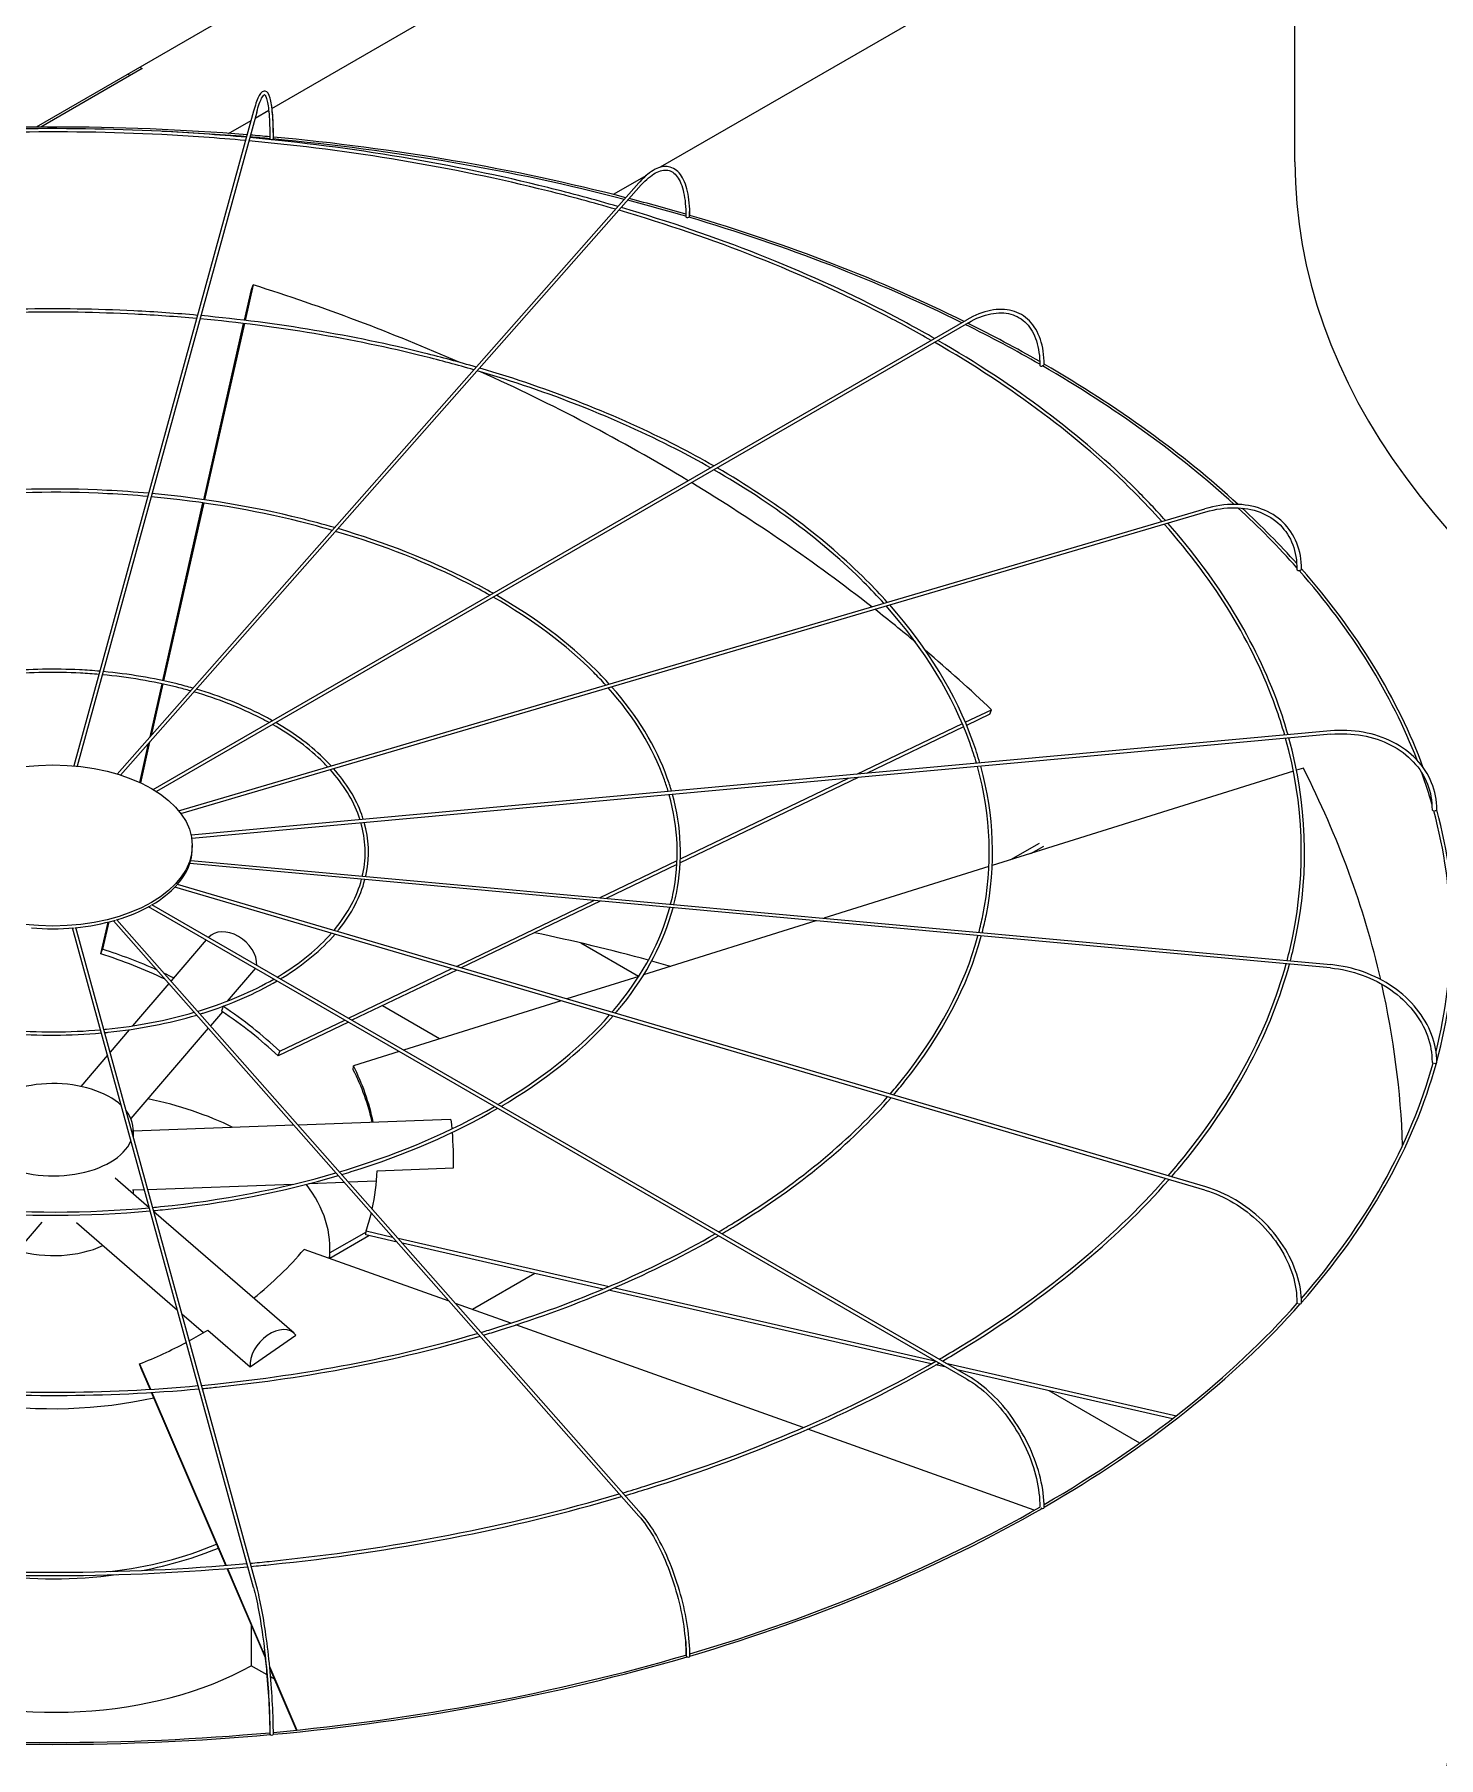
# Model space of a CAD drawing. Header units: millimetres. Extents: x -312439 to 477422, y -331570 to 212570.
# Drawn here: x 360829 to 361881, y 104805 to 106095 of the extents above; entities that cross this region are included whole.
import ezdxf

# ---------------------------------------------------------------- set-up
doc = ezdxf.new("R2010")
doc.units = ezdxf.units.MM

msp = doc.modelspace()

# ---------------------------------------------------------------- linework, layer by layer
at = {"color": 3, "linetype": 'Continuous', "lineweight": 0, "extrusion": (-1.11022e-16, 0.816497, 0.57735)}
for p, q in [((361773.454, 106570.436), (360830.632, 106026.098)), ((361773.374, 106000.056), (361773.374, 106562.945)), ((361007.352, 106040.127), (361773.374, 106482.39)), ((361773.374, 106270.39), (361298.127, 105996.006)), ((360910.135, 106069.999), (360834.134, 106026.119)), ((360908.403, 106070.999), (360910.135, 106069.999)), ((360901.121, 106064.795), (360899.389, 106065.795)), ((360993.539, 106037.968), (360859.071, 105547.799)), ((360995.902, 106037.32), (360861.546, 105547.562)), ((360974.884, 106021.382), (360991.644, 106031.058)), ((360994.662, 106032.8), (361004.868, 106038.693)), ((360891.383, 105541.697), (361282.06, 105984.379)), ((361283.897, 105982.758), (360893.947, 105540.901)), ((361287.695, 105989.983), (361262.876, 105975.654)), ((360986.656, 105881.47), (360991.884, 105904.553)), ((360993.215, 105907.985), (360987.194, 105881.405)), ((360991.884, 105904.553), (360993.215, 105907.985)), ((360918.382, 105530.055), (361527.573, 105881.772)), ((361528.798, 105879.651), (360920.746, 105528.592)), ((360956.226, 105747.125), (360986.112, 105879.068)), ((360986.65, 105879.003), (360956.761, 105747.048)), ((360925.533, 105611.618), (360955.683, 105744.728)), ((360956.218, 105744.651), (360926.06, 105611.504)), ((360937.423, 105514.223), (361705.993, 105740.316)), ((360939.059, 105512.15), (361706.684, 105737.966)), ((360916.018, 105569.611), (360924.991, 105609.229)), ((360925.519, 105609.115), (360916.762, 105570.454)), ((361445.342, 105541.514), (361524.305, 105579.412)), ((361526.516, 105580.473), (361546.122, 105589.883)), ((361544.792, 105586.451), (361527.493, 105578.148)), ((361544.792, 105586.451), (361546.122, 105589.883)), ((361799.888, 105573.935), (360946.8, 105495.926)), ((361800.111, 105571.496), (360947.257, 105493.508)), ((361525.281, 105577.087), (361452.532, 105542.172)), ((360908.262, 105535.368), (360914.89, 105564.631)), ((360915.634, 105565.474), (360908.762, 105535.137)), ((361772.228, 105543.763), (361546.701, 105473.112)), ((361779.672, 105546.095), (361774.58, 105544.499)), ((361446.201, 105539.133), (361313.042, 105475.225)), ((361313.161, 105478.076), (361439.011, 105538.476)), ((361581.732, 105489.726), (361560.374, 105477.395)), ((360946.453, 105477.006), (361800.111, 105398.945)), ((360947.667, 105486.173), (360947.667, 105488.173)), ((361252.601, 105449.011), (361310.666, 105476.878)), ((361575.521, 105482.14), (361585.196, 105487.726)), ((361799.888, 105396.505), (360945.73, 105474.612)), ((361310.523, 105474.016), (361257.49, 105448.564)), ((361544.214, 105472.333), (361420.7, 105433.639)), ((361705.993, 105230.124), (360934.665, 105457.029)), ((361706.684, 105232.474), (360936.504, 105459.042)), ((361527.573, 105088.668), (360914.983, 105442.347)), ((361528.798, 105090.789), (360917.46, 105443.745)), ((361145.437, 105397.579), (361248.296, 105446.945)), ((361253.185, 105446.498), (361149.046, 105396.517)), ((360993.539, 104932.473), (360858.025, 105426.456)), ((360995.902, 104933.121), (360860.504, 105426.679)), ((360879.188, 105407.012), (360884.572, 105430.781)), ((360885.158, 105430.928), (360880.519, 105410.444)), ((360888.638, 105431.854), (361282.06, 104986.061)), ((361283.897, 104987.682), (360891.241, 105432.606)), ((361414.623, 105431.735), (361285.64, 105391.329)), ((360958.08, 105417.465), (360931.733, 105386.724)), ((361281.881, 105390.151), (361238.59, 105415.145)), ((360879.188, 105407.012), (360880.519, 105410.444)), ((360994.873, 105396.223), (360973.748, 105371.575)), ((361064.612, 105358.787), (361142.139, 105395.996)), ((361145.747, 105394.934), (361067.254, 105357.262)), ((361282.036, 105390.2), (361228.031, 105373.282)), ((360930.124, 105384.846), (360902.919, 105353.104)), ((360970.213, 105363.677), (360961.276, 105353.249)), ((361132.861, 105343.467), (361090.033, 105368.195)), ((361223.828, 105371.965), (361105.819, 105334.996)), ((360900.488, 105350.267), (360886.078, 105333.454)), ((360959.666, 105351.371), (360901.699, 105283.735)), ((361064.578, 105355.978), (361011.866, 105330.679)), ((361013.196, 105334.111), (361061.936, 105357.504)), ((361011.866, 105330.679), (361013.196, 105334.111)), ((361102.644, 105334.001), (361068.301, 105323.243)), ((360884.154, 105331.209), (360864.097, 105307.806)), ((361068.205, 105320.286), (361068.301, 105323.243)), ((361141.142, 105283.076), (361026.94, 105278.844)), ((361023.777, 105278.726), (360903.503, 105274.268)), ((360903.503, 105275.312), (360903.503, 105269.938)), ((361086.144, 105244.649), (361143.372, 105246.77)), ((360915.405, 105216.96), (360889.863, 105239.095)), ((361022.956, 105234.45), (360914.342, 105230.425)), ((361061.588, 105235.882), (361034.861, 105234.892)), ((361085.666, 105236.775), (361064.751, 105235.999)), ((360911.828, 105230.331), (360902.822, 105229.998)), ((360903.503, 105230.023), (360903.503, 105227.275)), ((360770.321, 105130.443), (360835.162, 105206.1)), ((360936.58, 105140.104), (360860.907, 105205.681)), ((361023.849, 105122.985), (360918.856, 105213.97)), ((361077.759, 105198.757), (361050.781, 105183.181)), ((361050.781, 105179.181), (361079.985, 105196.042)), ((361077.689, 105196.566), (361077.784, 105199.523)), ((361100.968, 105191.259), (361077.689, 105196.566)), ((361077.784, 105199.523), (361097.678, 105194.988)), ((361101.767, 105194.056), (361259.936, 105158)), ((361140.095, 105146.924), (361031.389, 105185.751)), ((361050.781, 105178.825), (361050.781, 105186.075)), ((361255.358, 105156.066), (361105.058, 105190.327)), ((361204.162, 105167.736), (361157.406, 105140.741)), ((361501.017, 105100.067), (361259.451, 105155.133)), ((361263.995, 105157.075), (361503.751, 105102.422)), ((361186.117, 105130.486), (361144.866, 105145.22)), ((360955.967, 105123.303), (360939.912, 105137.216)), ((361405.126, 105052.262), (361189.892, 105129.138)), ((360959.242, 105125.258), (360991.038, 105097.705)), ((360991.038, 105097.705), (361025.233, 105121.525)), ((360908.195, 105099.934), (360916.315, 105081.019)), ((360909.43, 105096.598), (360908.195, 105099.934)), ((360916.123, 105081.007), (360909.43, 105096.598)), ((361512.275, 105097.5), (361504.541, 105099.263)), ((361511.846, 105100.577), (361684.564, 105061.205)), ((361681.597, 105058.903), (361520.37, 105095.655)), ((360972.728, 104949.152), (360917.15, 105078.616)), ((360917.342, 105078.627), (360972.919, 104949.167)), ((361657.161, 105040.763), (361589.3, 105079.942)), ((361578.183, 104990.451), (361408.497, 105051.058)), ((361002.424, 104879.979), (360973.748, 104946.777)), ((360973.938, 104946.792), (361002.357, 104880.594)), ((360991.823, 104904.673), (360991.823, 104873.997)), ((361003.678, 104867.152), (360991.823, 104873.997)), ((361005.674, 104872.867), (361025.887, 104825.783)), ((361025.699, 104825.763), (361005.732, 104872.273)), ((361009.332, 104863.888), (361006.34, 104865.616))]:
    msp.add_line(p, q, dxfattribs=at)
at = {"color": 3, "linetype": 'Continuous', "lineweight": 0}
for centre, major_axis, ratio, start_param, end_param in [((360843.607, 105420.637), (-1048.768, 0), 0.57735027, 4.57359934, 4.85199434), ((360843.607, 105420.637), (-1046.319, 0), 0.57735027, 4.57364216, 4.63432464), ((360843.607, 105420.637), (-1046.319, 0), 0.57735027, 4.55682048, 4.57124415), ((360843.607, 105420.637), (-1048.768, 0), 0.57735027, 4.55718579, 4.57120693), ((361007.142, 106018.09), (1.225, 0), 0.57735027, 5.71748689, 6.28318531), ((360843.607, 105420.637), (-1048.768, 0), 0.57735027, 4.29134899, 4.55463788), ((361006.95, 106017.392), (1.225, -0.004), 0.56474576, 3.14159265, 4.55699194), ((361006.95, 106017.392), (1.225, -0.004), 0.56474576, 4.55699194, 6.12778827), ((360843.607, 105420.637), (-1046.319, 0), 0.57735027, 4.2914666, 4.55448885), ((362822.142, 106000.056), (-1048.768, 0), 0.57735027, 0, 3.14159265), ((360843.607, 105420.637), (-1046.319, 0), 0.57735027, 4.24262693, 4.28868124), ((360843.607, 105420.637), (-1048.768, 0), 0.57735027, 4.24381435, 4.28857014), ((361318.471, 105958.953), (1.225, -0.01), 0.56597275, 3.14159265, 4.24604342), ((361318.471, 105958.953), (1.225, -0.01), 0.56597275, 4.24604342, 5.81683974), ((360843.607, 105420.637), (-1046.319, 0), 0.57735027, 4.00461262, 4.24016109), ((361319.027, 105959.583), (1.225, 0), 0.57735027, 5.29033196, 6.28318531), ((360843.607, 105420.637), (-1048.768, 0), 0.57735027, 4.00443097, 4.24060103), ((360844.938, 105253.358), (-942.562, 365.4), 0.65992862, 4.64663537, 4.80984928), ((360843.607, 105420.637), (-1046.319, 0), 0.57735027, 3.92863661, 4.00129229), ((360843.607, 105420.637), (-1048.768, 0), 0.57735027, 3.93098858, 4.00111844), ((360844.938, 105253.358), (-942.562, 365.4), 0.65992862, 4.45394149, 4.62923067), ((361583.466, 105847.795), (1.225, -0.016), 0.56830663, 3.14159265, 3.93464288), ((361583.466, 105847.795), (1.225, -0.016), 0.56830663, 3.93464288, 5.50543921), ((360843.607, 105420.637), (-1046.319, 0), 0.57735027, 3.70570419, 3.9258203), ((361584.332, 105848.295), (-1.225, 0), 0.57735027, 1.83263032, 3.14159265), ((360843.607, 105420.637), (-1048.768, 0), 0.57735027, 3.70411228, 3.92650775), ((360844.938, 105253.358), (-942.562, 365.4), 0.65992862, 4.28319099, 4.45112181), ((360843.607, 105420.637), (-1046.319, 0), 0.57735027, 3.61515195, 3.70067928), ((360843.607, 105420.637), (-1048.768, 0), 0.57735027, 3.61992048, 3.69877001), ((361777.088, 105695.121), (-1.225, 0), 0.57735027, 1.51847105, 3.14159265), ((360843.607, 105420.637), (-1048.768, 0), 0.57735027, 3.35086888, 3.61231471), ((361775.997, 105694.8), (-1.225, 0.021), 0.57151893, 0, 0.48093441), ((361775.997, 105694.8), (-1.225, 0.021), 0.57151893, 0.48093441, 2.05173073), ((360843.607, 105420.637), (-1046.319, 0), 0.57735027, 3.3609423, 3.61148113), ((360844.938, 105253.358), (-942.562, 365.4), 0.65992862, 4.23904287, 4.2800546), ((360844.938, 105253.358), (-942.562, 365.4), 0.65992862, 4.15803474, 4.22871948), ((360843.702, 105252.882), (1010.388, -32.497), 0.79709982, 0.20844184, 0.41264052), ((360843.607, 105420.637), (-1046.319, 0), 0.57735027, 3.30554955, 3.34466555), ((361877.216, 105514.944), (-1.225, 0.023), 0.57529521, 0, 0.1678974), ((361877.216, 105514.944), (-1.225, 0.023), 0.57529521, 0.1678974, 1.73869372), ((361878.426, 105515.054), (-1.225, 0), 0.57735027, 1.20431179, 3.14159265), ((360843.607, 105420.637), (-1048.768, 0), 0.57735027, 2.98561554, 3.29783032), ((360843.607, 105420.637), (-1046.319, 0), 0.57735027, 2.9973499, 3.29716571), ((360843.174, 105486.173), (-104.492, 0), 0.57735027, 2.67392209, 2.98094469), ((360843.174, 105486.173), (-104.492, 0), 0.57735027, 2.98808135, 3.14159265), ((360843.174, 105486.173), (-104.492, 0), 0.57735027, 2.35976282, 2.66678542), ((360843.174, 105486.173), (-104.492, 0), 0.57735027, 2.04560356, 2.35262616), ((360843.174, 105486.173), (-104.492, 0), 0.57735027, 1.41728503, 1.72430763), ((360843.174, 105486.173), (-104.492, 0), 0.57735027, 1.73144429, 2.03846689), ((360976.197, 105404.632), (-16.786, 14.386), 0.73180825, 3.6699438, 6.25547108), ((360843.607, 104855.749), (1046.319, 0), 0.57735027, 1.13086203, 1.21917829), ((360843.607, 105249.926), (-226.18, 87.683), 0.65992862, 4.59602029, 4.80984928), ((360844.938, 105253.358), (226.18, -87.683), 0.65992862, 1.48816133, 1.66825663), ((360843.607, 104855.749), (1046.319, 0), 0.57735027, 1.11315293, 1.12829513), ((360844.938, 105253.358), (226.18, -87.683), 0.65992862, 1.43137513, 1.46305029), ((360843.702, 105252.882), (1010.388, -32.497), 0.79709982, 0.05380476, 0.20420122), ((360843.607, 105249.926), (-226.18, 87.683), 0.65992862, 4.15803474, 4.39268064), ((360844.938, 105253.358), (226.18, -87.683), 0.65992862, 1.01644208, 1.25303729), ((360843.702, 105252.882), (242.456, -7.798), 0.79709982, 0.18583027, 0.41264052), ((360843.607, 105420.637), (-1046.319, 0), 0.57735027, 2.6752935, 2.98289949), ((360843.607, 105420.637), (-1048.768, 0), 0.57735027, 2.67086857, 2.98332964), ((361877.216, 105325.831), (-1.225, 0.023), 0.57926583, 0, 1.42460911), ((361878.426, 105325.721), (-1.225, 0), 0.57735027, 0.89015252, 3.14159265), ((360843.607, 105275.312), (-59.895, 0), 0.57735027, 3.69756416, 5.76575409), ((360843.607, 105249.926), (242.456, -7.798), 0.79709982, 0.20115917, 0.41264052), ((360843.607, 105186.075), (-207.174, 0), 0.57735027, 4.00561733, 4.36390833), ((360843.607, 105275.312), (-59.895, 0), 0.57735027, 3.02719924, 3.57014533), ((361141.961, 105260.984), (-0.819, 22.092), 0.05230802, 5.46284956, 6.28318531), ((361141.961, 105260.984), (-0.819, 22.092), 0.05230802, 4.01155215, 5.31083021), ((360843.607, 105275.312), (-59.895, 0), 0.57735027, 0.78539816, 2.89978042), ((360843.702, 105252.882), (242.456, -7.798), 0.79709982, 6.13145768, 6.28093219), ((360843.607, 105186.075), (-207.174, 0), 0.57735027, 3.08204121, 3.55783774), ((360843.702, 105252.882), (242.456, -7.798), 0.79709982, 6.04401129, 6.11604234), ((360843.607, 105215.69), (-59.895, 0), 0.57735027, 1.1079301, 2.23846982), ((360842.372, 105253.263), (-227.492, -84.221), 0.6873805, 2.02158825, 2.2576377), ((360843.607, 105420.637), (-1046.319, 0), 0.57735027, 2.35898226, 2.6687056), ((360843.607, 105420.637), (-1048.768, 0), 0.57735027, 2.35667794, 2.66891462), ((361775.997, 105145.975), (-1.225, 0.021), 0.58304212, 0, 1.10944839), ((361777.088, 105145.654), (-1.225, 0), 0.57735027, 0.57599326, 3.14159265), ((360842.372, 105253.263), (-227.492, -84.221), 0.6873805, 1.60582316, 1.76537716), ((360842.372, 105253.263), (-227.492, -84.221), 0.6873805, 1.7758456, 1.84274406), ((361009.371, 105106.278), (14.478, 16.707), 0.67950023, 6.14949631, 8.84418497), ((360843.607, 105186.075), (-207.174, 0), 0.57735027, 1.30817895, 1.9425337), ((360843.607, 105420.637), (-1046.319, 0), 0.57735027, 2.04376734, 2.35460013), ((360843.607, 105420.637), (-1048.768, 0), 0.57735027, 2.04258502, 2.35459852), ((361583.466, 104992.98), (-1.225, 0.017), 0.58625442, 0, 0.79329185), ((361584.332, 104992.48), (-1.225, 0), 0.57735027, 0.26183399, 3.14159265), ((360843.607, 105061.569), (-207.174, 0), 0.57735027, 1.77816663, 2.202298), ((360843.607, 105061.569), (-212.072, 0), 0.57735027, 1.89063678, 2.19285982), ((360843.607, 105061.569), (-212.072, 0), 0.57735027, 1.3476903, 1.79509044), ((360843.607, 104961.569), (-212.072, 0), 0.57735027, 0.98594125, 2.34464399), ((360843.607, 105420.637), (-1046.319, 0), 0.57735027, 1.72891751, 2.04055715), ((360843.607, 105420.637), (-1048.768, 0), 0.57735027, 1.72854634, 2.04038352), ((361318.471, 104881.822), (-1.225, 0.011), 0.58858829, 0, 0.47632773), ((361319.027, 104881.192), (-1.225, 0), 0.57735027, 0, 3.14159265), ((360843.607, 104857.749), (-1048.768, 0), 0.57735027, 0, 3.14159265), ((360843.607, 105420.637), (-1048.768, 0), 0.57735027, 1.41453598, 1.72626058), ((360843.607, 105420.637), (-1046.319, 0), 0.57735027, 1.41438895, 1.72636573), ((361006.95, 104823.383), (-1.225, 0.004), 0.58981528, 0, 0.15883691), ((361007.142, 104822.685), (-1.225, 0), 0.57735027, 0, 3.14159265)]:
    msp.add_ellipse(centre, major_axis=major_axis, ratio=ratio, start_param=start_param, end_param=end_param, dxfattribs=at)
msp.add_ellipse((360843.174, 105488.173), major_axis=(-104.492, 0), ratio=0.57735027, dxfattribs=at)
for points, knots in [([(361008.367, 106018.09), (361008.367, 106024.904), (361008.16, 106030.97), (361007.349, 106041.043), (361006.752, 106045.04), (361005.145, 106050.727), (361004.242, 106052.788), (361001.102, 106053.249), (361000.109, 106052.659), (360997.904, 106050.317), (360996.675, 106047.7), (360994.757, 106042.174), (360994.147, 106040.183), (360993.539, 106037.968)], [4.71238898, 4.71238898, 4.71238898, 4.71238898, 5.02654825, 5.02654825, 5.34070751, 5.34070751, 5.65486678, 5.65486678, 5.82360284, 5.82360284, 6.1377621, 6.1377621, 6.28318531, 6.28318531, 6.28318531, 6.28318531]), ([(360995.902, 106037.32), (360997.174, 106041.96), (360998.451, 106045.526), (361000.676, 106049.848), (361001.673, 106050.447), (361001.779, 106050.447), (361002.598, 106049.853), (361004.007, 106045.195), (361004.584, 106041.795), (361005.426, 106032.822), (361005.675, 106027.102), (361005.727, 106019.55), (361005.729, 106018.482), (361005.726, 106017.395)], [6.28318531, 6.28318531, 6.28318531, 6.28318531, 6.59845219, 6.59845219, 6.89265788, 6.89265788, 7.20992592, 7.20992592, 7.50402257, 7.50402257, 7.81881569, 7.81881569, 7.86952551, 7.86952551, 7.86952551, 7.86952551]), ([(361006.839, 106042.631), (361006.876, 106042.388), (361006.912, 106042.141), (361007.519, 106037.794), (361007.896, 106032.581), (361008.149, 106023.632), (361008.184, 106020.591), (361008.175, 106017.391)], [1.101311746, 1.101311746, 1.101311746, 1.101311746, 1.120767624, 1.120767624, 1.438035664, 1.438035664, 1.586302602, 1.586302602, 1.586302602, 1.586302602]), ([(360988.185, 106018.449), (360966.94, 106020.371), (360945.58, 106021.87), (360848.88, 106026.714), (360772.814, 106025.201), (360698.164, 106018.449)], [3.771589677, 3.771589677, 3.771589677, 3.771589677, 3.840445898, 3.840445898, 4.082391957, 4.082391957, 4.082391957, 4.082391957]), ([(360987.526, 106016.049), (360966.735, 106017.924), (360945.833, 106019.393), (360849.581, 106024.265), (360773.493, 106022.782), (360698.822, 106016.049)], [3.7720633, 3.7720633, 3.7720633, 3.7720633, 3.839550132, 3.839550132, 4.081918334, 4.081918334, 4.081918334, 4.081918334]), ([(361266.4, 105966.634), (361249.138, 105971.68), (361231.605, 105976.417), (361142.507, 105998.575), (361067.35, 106011.165), (360990.663, 106018.223)], [3.458315721, 3.458315721, 3.458315721, 3.458315721, 3.520259366, 3.520259366, 3.768912043, 3.768912043, 3.768912043, 3.768912043]), ([(361264.609, 105964.605), (361247.881, 105969.478), (361230.899, 105974.062), (361142.224, 105996.147), (361066.884, 106008.769), (360990.005, 106015.824)], [3.459637643, 3.459637643, 3.459637643, 3.459637643, 3.519736913, 3.519736913, 3.769381517, 3.769381517, 3.769381517, 3.769381517]), ([(361320.252, 105959.583), (361320.252, 105966.443), (361319.65, 105972.639), (361317.264, 105983.14), (361315.486, 105987.452), (361310.763, 105993.791), (361307.768, 105995.814), (361301.208, 105996.953), (361297.77, 105996.259), (361290.518, 105992.579), (361286.66, 105989.435), (361282.564, 105984.945), (361282.312, 105984.664), (361282.06, 105984.379)], [4.71238898, 4.71238898, 4.71238898, 4.71238898, 5.02654825, 5.02654825, 5.34070751, 5.34070751, 5.65486678, 5.65486678, 5.94845155, 5.94845155, 6.26261081, 6.26261081, 6.28318531, 6.28318531, 6.28318531, 6.28318531]), ([(361283.897, 105982.758), (361287.553, 105986.901), (361291.185, 105989.963), (361297.916, 105993.651), (361300.979, 105994.276), (361306.344, 105993.336), (361308.732, 105991.76), (361312.84, 105986.167), (361314.506, 105982.148), (361316.714, 105972.137), (361317.274, 105966.174), (361317.249, 105959.348), (361317.248, 105959.156), (361317.246, 105958.963)], [6.28318531, 6.28318531, 6.28318531, 6.28318531, 6.59783007, 6.59783007, 6.91209691, 6.91209691, 7.22936495, 7.22936495, 7.54663299, 7.54663299, 7.86046851, 7.86046851, 7.86952551, 7.86952551, 7.86952551, 7.86952551]), ([(361500.981, 105866.419), (361489.243, 105873.124), (361477.196, 105879.649), (361405.114, 105916.67), (361338.505, 105942.911), (361267.206, 105963.845)], [3.146975566, 3.146975566, 3.146975566, 3.146975566, 3.199958928, 3.199958928, 3.456525414, 3.456525414, 3.456525414, 3.456525414]), ([(361503.436, 105867.837), (361491.257, 105874.819), (361478.746, 105881.608), (361406.347, 105918.786), (361339.993, 105944.958), (361268.995, 105965.872)], [3.145113132, 3.145113132, 3.145113132, 3.145113132, 3.200037836, 3.200037836, 3.455209352, 3.455209352, 3.455209352, 3.455209352]), ([(361319.659, 105963.001), (361319.681, 105962.184), (361319.694, 105961.356), (361319.701, 105960), (361319.7, 105959.476), (361319.696, 105958.949)], [7.8059806913, 7.8059806913, 7.8059806913, 7.8059806913, 7.8451401512, 7.8451401512, 7.8694167814, 7.8694167814, 7.8694167814, 7.8694167814]), ([(360951.618, 105885.154), (360935.769, 105886.582), (360919.836, 105887.697), (360847.521, 105891.313), (360790.6, 105890.188), (360734.73, 105885.154)], [3.772165081, 3.772165081, 3.772165081, 3.772165081, 3.840593344, 3.840593344, 4.081816553, 4.081816553, 4.081816553, 4.081816553]), ([(360950.96, 105882.754), (360935.564, 105884.135), (360920.089, 105885.221), (360848.223, 105888.864), (360791.279, 105887.769), (360735.389, 105882.754)], [3.772797592, 3.772797592, 3.772797592, 3.772797592, 3.839399606, 3.839399606, 4.081184042, 4.081184042, 4.081184042, 4.081184042]), ([(361585.557, 105848.295), (361585.557, 105855.196), (361584.612, 105861.576), (361580.878, 105872.69), (361578.085, 105877.425), (361570.891, 105884.705), (361566.498, 105887.248), (361556.628, 105889.854), (361551.162, 105889.922), (361539.704, 105887.646), (361533.708, 105885.295), (361527.679, 105881.833), (361527.626, 105881.803), (361527.573, 105881.772)], [3.14159265, 3.14159265, 3.14159265, 3.14159265, 3.45575192, 3.45575192, 3.76991118, 3.76991118, 4.08269654, 4.08269654, 4.39544819, 4.39544819, 4.70960746, 4.70960746, 4.71238898, 4.71238898, 4.71238898, 4.71238898]), ([(361158.49, 105844.36), (361146.233, 105847.919), (361133.794, 105851.271), (361067.597, 105867.762), (361011.096, 105877.233), (360953.438, 105882.529)], [3.460983159, 3.460983159, 3.460983159, 3.460983159, 3.519648571, 3.519648571, 3.769222865, 3.769222865, 3.769222865, 3.769222865]), ([(361160.282, 105846.39), (361147.489, 105850.121), (361134.5, 105853.626), (361067.881, 105870.19), (361011.562, 105879.628), (360954.096, 105884.928)], [3.459218713, 3.459218713, 3.459218713, 3.459218713, 3.520344822, 3.520344822, 3.768597722, 3.768597722, 3.768597722, 3.768597722]), ([(361528.798, 105879.651), (361534.548, 105882.971), (361540.273, 105885.212), (361551.071, 105887.352), (361556.136, 105887.253), (361565.14, 105884.799), (361569.085, 105882.449), (361575.576, 105875.676), (361578.119, 105871.242), (361581.499, 105860.654), (361582.331, 105854.504), (361582.242, 105847.812)], [1.57079633, 1.57079633, 1.57079633, 1.57079633, 1.88806437, 1.88806437, 2.20533241, 2.20533241, 2.52260045, 2.52260045, 2.83986849, 2.83986849, 3.15713653, 3.15713653, 3.15713653, 3.15713653]), ([(361673.726, 105730.824), (361667.093, 105738.224), (361660.163, 105745.537), (361611.943, 105793.725), (361561.533, 105831.582), (361503.439, 105865.01)], [2.833719703, 2.833719703, 2.833719703, 2.833719703, 2.880073873, 2.880073873, 3.143270218, 3.143270218, 3.143270218, 3.143270218]), ([(361676.328, 105731.59), (361669.45, 105739.297), (361662.253, 105746.908), (361613.846, 105795.301), (361563.661, 105833.059), (361505.889, 105866.425)], [2.831913395, 2.831913395, 2.831913395, 2.831913395, 2.879924499, 2.879924499, 3.141418031, 3.141418031, 3.141418031, 3.141418031]), ([(361335.706, 105770.998), (361327.2, 105775.838), (361318.479, 105780.553), (361264.685, 105808.182), (361214.65, 105827.887), (361161.088, 105843.602)], [3.148849473, 3.148849473, 3.148849473, 3.148849473, 3.199944541, 3.199944541, 3.456834427, 3.456834427, 3.456834427, 3.456834427]), ([(361338.163, 105772.416), (361329.214, 105777.534), (361320.028, 105782.512), (361265.918, 105810.298), (361216.138, 105829.935), (361162.877, 105845.629)], [3.146361804, 3.146361804, 3.146361804, 3.146361804, 3.200049713, 3.200049713, 3.455080387, 3.455080387, 3.455080387, 3.455080387]), ([(361465.484, 105669.565), (361460.724, 105674.847), (361455.761, 105680.07), (361419.783, 105716.022), (361381.871, 105744.475), (361338.167, 105769.59)], [2.83591825, 2.83591825, 2.83591825, 2.83591825, 2.880098074, 2.880098074, 3.143909361, 3.143909361, 3.143909361, 3.143909361]), ([(361468.088, 105670.331), (361463.081, 105675.92), (361457.851, 105681.442), (361421.686, 105717.598), (361383.998, 105745.952), (361340.618, 105771.005)], [2.833499431, 2.833499431, 2.833499431, 2.833499431, 2.879899034, 2.879899034, 3.141439875, 3.141439875, 3.141439875, 3.141439875]), ([(360915.063, 105751.903), (360904.607, 105752.838), (360894.096, 105753.569), (360846.159, 105755.958), (360808.378, 105755.221), (360771.285, 105751.903)], [3.773286698, 3.773286698, 3.773286698, 3.773286698, 3.840886477, 3.840886477, 4.080694936, 4.080694936, 4.080694936, 4.080694936]), ([(360914.405, 105749.503), (360904.402, 105750.392), (360894.349, 105751.093), (360846.861, 105753.509), (360809.057, 105752.801), (360771.944, 105749.503)], [3.774238416, 3.774238416, 3.774238416, 3.774238416, 3.839097695, 3.839097695, 4.079743218, 4.079743218, 4.079743218, 4.079743218]), ([(361052.403, 105724.151), (361044.606, 105726.4), (361036.7, 105728.524), (360992.975, 105739.422), (360955.315, 105745.74), (360916.883, 105749.278)], [3.463595352, 3.463595352, 3.463595352, 3.463595352, 3.51947091, 3.51947091, 3.768879274, 3.768879274, 3.768879274, 3.768879274]), ([(361054.195, 105726.182), (361045.863, 105728.602), (361037.406, 105730.878), (360993.258, 105741.85), (360955.781, 105748.136), (360917.541, 105751.677)], [3.46094335, 3.46094335, 3.46094335, 3.46094335, 3.520514255, 3.520514255, 3.7679441, 3.7679441, 3.7679441, 3.7679441]), ([(361778.313, 105695.121), (361778.313, 105702.05), (361777.115, 105708.649), (361772.413, 105720.526), (361768.909, 105725.801), (361759.946, 105734.468), (361754.492, 105737.858), (361742.209, 105742.423), (361735.382, 105743.599), (361721.03, 105743.65), (361713.506, 105742.526), (361705.993, 105740.316)], [4.71238898, 4.71238898, 4.71238898, 4.71238898, 5.02654825, 5.02654825, 5.34070751, 5.34070751, 5.65486678, 5.65486678, 5.96902604, 5.96902604, 6.28318531, 6.28318531, 6.28318531, 6.28318531]), ([(361706.684, 105737.966), (361713.947, 105740.103), (361721.196, 105741.17), (361734.933, 105741.078), (361741.418, 105739.919), (361752.986, 105735.519), (361758.068, 105732.28), (361766.365, 105724.048), (361769.582, 105719.054), (361773.842, 105707.762), (361774.884, 105701.465), (361774.772, 105694.821)], [6.28318531, 6.28318531, 6.28318531, 6.28318531, 6.60045335, 6.60045335, 6.91772139, 6.91772139, 7.23498943, 7.23498943, 7.55225747, 7.55225747, 7.86952551, 7.86952551, 7.86952551, 7.86952551]), ([(361170.467, 105675.597), (361165.183, 105678.583), (361159.775, 105681.496), (361124.265, 105699.735), (361090.816, 105712.902), (361055.003, 105723.395)], [3.152476318, 3.152476318, 3.152476318, 3.152476318, 3.199914714, 3.199914714, 3.457374967, 3.457374967, 3.457374967, 3.457374967]), ([(361172.928, 105677.018), (361167.198, 105680.279), (361161.325, 105683.455), (361125.498, 105701.851), (361092.303, 105714.95), (361056.792, 105725.422)], [3.148732281, 3.148732281, 3.148732281, 3.148732281, 3.200072384, 3.200072384, 3.454746323, 3.454746323, 3.454746323, 3.454746323]), ([(361765.721, 105570.811), (361763.699, 105577.892), (361761.432, 105584.951), (361741.967, 105639.449), (361713.84, 105685.612), (361675.53, 105728.801)], [2.519571261, 2.519571261, 2.519571261, 2.519571261, 2.559550642, 2.559550642, 2.829500903, 2.829500903, 2.829500903, 2.829500903]), ([(361768.203, 105571.038), (361766.089, 105578.48), (361763.707, 105585.895), (361744.082, 105640.596), (361716.1, 105686.565), (361678.125, 105729.565)], [2.518738954, 2.518738954, 2.518738954, 2.518738954, 2.560443172, 2.560443172, 2.827714195, 2.827714195, 2.827714195, 2.827714195]), ([(361257.268, 105608.313), (361254.374, 105611.491), (361251.37, 105614.637), (361227.632, 105638.355), (361202.231, 105657.396), (361172.934, 105674.193)], [2.840166791, 2.840166791, 2.840166791, 2.840166791, 2.880145835, 2.880145835, 3.145067211, 3.145067211, 3.145067211, 3.145067211]), ([(361259.878, 105609.081), (361256.734, 105612.565), (361253.46, 105616.008), (361229.535, 105639.931), (361204.359, 105658.873), (361175.386, 105675.609)], [2.836508955, 2.836508955, 2.836508955, 2.836508955, 2.879847671, 2.879847671, 3.141363941, 3.141363941, 3.141363941, 3.141363941]), ([(361534.906, 105549.704), (361533.461, 105554.696), (361531.853, 105559.672), (361517.342, 105600.333), (361496.163, 105635.059), (361467.293, 105667.543)], [2.521788299, 2.521788299, 2.521788299, 2.521788299, 2.55939978, 2.55939978, 2.830291828, 2.830291828, 2.830291828, 2.830291828]), ([(361537.389, 105549.931), (361535.851, 105555.283), (361534.128, 105560.616), (361519.456, 105601.48), (361498.423, 105636.012), (361469.889, 105668.307)], [2.520659116, 2.520659116, 2.520659116, 2.520659116, 2.560589234, 2.560589234, 2.827907762, 2.827907762, 2.827907762, 2.827907762]), ([(360878.508, 105618.651), (360873.445, 105619.094), (360868.358, 105619.442), (360844.799, 105620.604), (360826.157, 105620.253), (360807.84, 105618.651)], [3.776630452, 3.776630452, 3.776630452, 3.776630452, 3.841752063, 3.841752063, 4.077351182, 4.077351182, 4.077351182, 4.077351182]), ([(360877.85, 105616.25), (360873.24, 105616.648), (360868.611, 105616.966), (360845.5, 105618.154), (360826.836, 105617.833), (360808.499, 105616.25)], [3.778551419, 3.778551419, 3.778551419, 3.778551419, 3.838185012, 3.838185012, 4.075430215, 4.075430215, 4.075430215, 4.075430215]), ([(360948.107, 105605.972), (360944.236, 105607.082), (360940.313, 105608.13), (360918.637, 105613.51), (360900.001, 105616.644), (360880.987, 105618.427)], [3.466082688, 3.466082688, 3.466082688, 3.466082688, 3.521010964, 3.521010964, 3.765995554, 3.765995554, 3.765995554, 3.765995554]), ([(360946.311, 105603.937), (360942.979, 105604.879), (360939.607, 105605.776), (360918.354, 105611.081), (360899.536, 105614.248), (360880.329, 105616.028)], [3.471418325, 3.471418325, 3.471418325, 3.471418325, 3.518930063, 3.518930063, 3.767850767, 3.767850767, 3.767850767, 3.767850767]), ([(361007.688, 105581.616), (361005.182, 105583.023), (361002.622, 105584.397), (360985.079, 105593.404), (360968.469, 105599.964), (360950.706, 105605.215)], [3.15578841, 3.15578841, 3.15578841, 3.15578841, 3.200131949, 3.200131949, 3.453750875, 3.453750875, 3.453750875, 3.453750875]), ([(361304.097, 105528.598), (361303.23, 105531.515), (361302.28, 105534.423), (361292.721, 105561.249), (361278.502, 105584.526), (361259.087, 105606.295)], [2.526062853, 2.526062853, 2.526062853, 2.526062853, 2.559096419, 2.559096419, 2.831723129, 2.831723129, 2.831723129, 2.831723129]), ([(361306.584, 105528.826), (361305.621, 105532.102), (361304.554, 105535.368), (361294.836, 105562.396), (361280.762, 105585.48), (361261.684, 105607.059)], [2.5243135, 2.5243135, 2.5243135, 2.5243135, 2.560878912, 2.560878912, 2.828143092, 2.828143092, 2.828143092, 2.828143092]), ([(361005.216, 105580.189), (361003.162, 105581.325), (361001.072, 105582.438), (360983.847, 105591.288), (360966.982, 105597.916), (360948.917, 105603.188)], [3.163350536, 3.163350536, 3.163350536, 3.163350536, 3.199816759, 3.199816759, 3.458993739, 3.458993739, 3.458993739, 3.458993739]), ([(361051.657, 105547.827), (361050.384, 105549.208), (361049.07, 105550.575), (361037.384, 105562.264), (361024.72, 105571.795), (361010.154, 105580.212)], [2.84544614, 2.84544614, 2.84544614, 2.84544614, 2.879690294, 2.879690294, 3.141137935, 3.141137935, 3.141137935, 3.141137935]), ([(361049.03, 105547.054), (361048.018, 105548.133), (361046.979, 105549.204), (361035.482, 105560.688), (361022.591, 105570.317), (361007.701, 105578.795)], [2.852936139, 2.852936139, 2.852936139, 2.852936139, 2.880283876, 2.880283876, 3.148538696, 3.148538696, 3.148538696, 3.148538696]), ([(361767.447, 105401.931), (361769.053, 105408.002), (361770.479, 105414.088), (361781.781, 105469.426), (361779.983, 105519.45), (361766.396, 105568.413)], [2.204619764, 2.204619764, 2.204619764, 2.204619764, 2.238829514, 2.238829514, 2.515060108, 2.515060108, 2.515060108, 2.515060108]), ([(361769.921, 105401.705), (361771.606, 105408.105), (361773.092, 105414.523), (361784.198, 105470.017), (361782.339, 105519.872), (361768.875, 105568.639)], [2.205366155, 2.205366155, 2.205366155, 2.205366155, 2.241163262, 2.241163262, 2.514260549, 2.514260549, 2.514260549, 2.514260549]), ([(361879.65, 105515.054), (361879.65, 105521.999), (361878.319, 105528.829), (361873.124, 105541.571), (361869.261, 105547.481), (361859.404, 105557.796), (361853.412, 105562.199), (361839.894, 105569.082), (361832.371, 105571.561), (361816.525, 105574.368), (361808.205, 105574.696), (361799.888, 105573.935)], [4.71238898, 4.71238898, 4.71238898, 4.71238898, 5.02654825, 5.02654825, 5.34070751, 5.34070751, 5.65486678, 5.65486678, 5.96902604, 5.96902604, 6.28318531, 6.28318531, 6.28318531, 6.28318531]), ([(361800.111, 105571.496), (361808.172, 105572.233), (361816.228, 105571.903), (361831.521, 105569.151), (361838.755, 105566.728), (361851.678, 105560.046), (361857.365, 105555.788), (361866.64, 105545.874), (361870.227, 105540.22), (361874.964, 105528.069), (361876.115, 105521.573), (361875.991, 105514.967)], [0, 0, 0, 0, 0.31726804, 0.31726804, 0.63453608, 0.63453608, 0.95180412, 0.95180412, 1.26907216, 1.26907216, 1.5863402, 1.5863402, 1.5863402, 1.5863402]), ([(361073.263, 105507.49), (361072.993, 105508.333), (361072.709, 105509.175), (361068.102, 105522.163), (361060.841, 105533.992), (361050.879, 105545.045)], [2.538956365, 2.538956365, 2.538956365, 2.538956365, 2.558172992, 2.558172992, 2.836025224, 2.836025224, 2.836025224, 2.836025224]), ([(361075.76, 105507.718), (361075.383, 105508.92), (361074.979, 105510.118), (361070.215, 105523.312), (361063.101, 105534.946), (361053.48, 105545.81)], [2.535128932, 2.535128932, 2.535128932, 2.535128932, 2.561728893, 2.561728893, 2.828841782, 2.828841782, 2.828841782, 2.828841782]), ([(361536.658, 105423.036), (361537.765, 105427.275), (361538.755, 105431.524), (361547.219, 105472.83), (361545.856, 105510.468), (361535.587, 105547.307)], [2.206572109, 2.206572109, 2.206572109, 2.206572109, 2.238438586, 2.238438586, 2.515769314, 2.515769314, 2.515769314, 2.515769314]), ([(361539.13, 105422.81), (361540.315, 105427.378), (361541.366, 105431.959), (361549.635, 105473.421), (361548.211, 105510.889), (361538.066, 105547.534)], [2.20754654, 2.20754654, 2.20754654, 2.20754654, 2.241548585, 2.241548585, 2.514698228, 2.514698228, 2.514698228, 2.514698228]), ([(361305.852, 105444.141), (361306.469, 105446.564), (361307.028, 105448.991), (361312.654, 105476.264), (361311.73, 105501.501), (361304.789, 105526.202)], [2.210316481, 2.210316481, 2.210316481, 2.210316481, 2.237655596, 2.237655596, 2.51702204, 2.51702204, 2.51702204, 2.51702204]), ([(361308.322, 105443.915), (361309.015, 105446.668), (361309.636, 105449.426), (361315.07, 105476.855), (361314.085, 105501.923), (361307.269, 105526.429)], [2.211718384, 2.211718384, 2.211718384, 2.211718384, 2.242315601, 2.242315601, 2.515402874, 2.515402874, 2.515402874, 2.515402874]), ([(361075.027, 105465.249), (361075.169, 105465.853), (361075.303, 105466.458), (361078.09, 105479.699), (361077.604, 105492.534), (361073.99, 105505.097)], [2.221614787, 2.221614787, 2.221614787, 2.221614787, 2.235297735, 2.235297735, 2.520800805, 2.520800805, 2.520800805, 2.520800805]), ([(361077.489, 105465.023), (361077.705, 105465.958), (361077.903, 105466.894), (361080.504, 105480.29), (361079.958, 105492.956), (361076.472, 105505.324)], [2.224061215, 2.224061215, 2.224061215, 2.224061215, 2.244587809, 2.244587809, 2.517487833, 2.517487833, 2.517487833, 2.517487833]), ([(361053.701, 105424.565), (361054.11, 105425.051), (361054.514, 105425.537), (361064.456, 105437.702), (361071.038, 105450.145), (361074.425, 105462.844)], [1.903307061, 1.903307061, 1.903307061, 1.903307061, 1.915350543, 1.915350543, 2.203452943, 2.203452943, 2.203452943, 2.203452943]), ([(361056.263, 105423.811), (361056.763, 105424.415), (361057.255, 105425.02), (361067.073, 105437.327), (361073.554, 105449.822), (361076.898, 105462.618)], [1.909987851, 1.909987851, 1.909987851, 1.909987851, 1.924618049, 1.924618049, 2.206425781, 2.206425781, 2.206425781, 2.206425781]), ([(361261.923, 105363.312), (361263.556, 105365.205), (361265.151, 105367.109), (361285.432, 105392.078), (361298.433, 105416.641), (361305.222, 105441.739)], [1.894116328, 1.894116328, 1.894116328, 1.894116328, 1.917671716, 1.917671716, 2.201274894, 2.201274894, 2.201274894, 2.201274894]), ([(361264.501, 105362.553), (361266.221, 105364.565), (361267.899, 105366.59), (361288.052, 105391.704), (361300.951, 105416.319), (361307.698, 105441.513)], [1.897570624, 1.897570624, 1.897570624, 1.897570624, 1.922320382, 1.922320382, 2.202808492, 2.202808492, 2.202808492, 2.202808492]), ([(361011.21, 105389.619), (361011.812, 105389.977), (361012.41, 105390.336), (361028.585, 105400.162), (361041.746, 105410.928), (361051.947, 105422.528)], [1.585149833, 1.585149833, 1.585149833, 1.585149833, 1.596233634, 1.596233634, 1.886390456, 1.886390456, 1.886390456, 1.886390456]), ([(361013.638, 105388.217), (361014.261, 105388.593), (361014.881, 105388.971), (361031.104, 105398.976), (361044.301, 105409.926), (361054.533, 105421.767)], [1.592315094, 1.592315094, 1.592315094, 1.592315094, 1.603748231, 1.603748231, 1.893388943, 1.893388943, 1.893388943, 1.893388943]), ([(361470.133, 105302.061), (361473.001, 105305.36), (361475.79, 105308.682), (361506.411, 105346.455), (361525.828, 105383.138), (361536.018, 105420.634)], [1.891059564, 1.891059564, 1.891059564, 1.891059564, 1.918447026, 1.918447026, 2.200552897, 2.200552897, 2.200552897, 2.200552897]), ([(361472.716, 105301.302), (361475.669, 105304.719), (361478.54, 105308.161), (361509.031, 105346.081), (361528.347, 105382.816), (361538.495, 105420.408)], [1.893387733, 1.893387733, 1.893387733, 1.893387733, 1.921549455, 1.921549455, 2.201585872, 2.201585872, 2.201585872, 2.201585872]), ([(361678.308, 105240.822), (361682.424, 105245.537), (361686.419, 105250.288), (361727.378, 105300.864), (361753.208, 105349.653), (361766.803, 105399.531)], [1.889456602, 1.889456602, 1.889456602, 1.889456602, 1.918834976, 1.918834976, 2.200108517, 2.200108517, 2.200108517, 2.200108517]), ([(361680.894, 105240.061), (361685.095, 105244.896), (361689.171, 105249.767), (361729.999, 105300.49), (361755.727, 105349.331), (361769.279, 105399.304)], [1.891212574, 1.891212574, 1.891212574, 1.891212574, 1.921163042, 1.921163042, 2.200887841, 2.200887841, 2.200887841, 2.200887841]), ([(361879.65, 105325.721), (361879.65, 105332.665), (361878.32, 105339.721), (361873.145, 105353.36), (361869.302, 105359.942), (361859.493, 105372), (361853.528, 105377.474), (361840.06, 105386.795), (361832.558, 105390.641), (361816.741, 105396.335), (361808.429, 105398.184), (361800.111, 105398.945)], [4.71238898, 4.71238898, 4.71238898, 4.71238898, 5.02654825, 5.02654825, 5.34070751, 5.34070751, 5.65486678, 5.65486678, 5.96902604, 5.96902604, 6.28318531, 6.28318531, 6.28318531, 6.28318531]), ([(360951.761, 105364.03), (360952.452, 105364.238), (360953.14, 105364.448), (360974.019, 105370.903), (360992.601, 105378.864), (361008.777, 105388.195)], [1.267045676, 1.267045676, 1.267045676, 1.267045676, 1.27702015, 1.27702015, 1.570336557, 1.570336557, 1.570336557, 1.570336557]), ([(360953.543, 105362.011), (360954.292, 105362.24), (360955.04, 105362.471), (360976.164, 105369.095), (360994.909, 105377.234), (361011.223, 105386.783)], [1.272186296, 1.272186296, 1.272186296, 1.272186296, 1.282962347, 1.282962347, 1.577666055, 1.577666055, 1.577666055, 1.577666055]), ([(361799.888, 105396.505), (361807.949, 105395.768), (361816.013, 105393.964), (361831.335, 105388.404), (361838.59, 105384.649), (361851.563, 105375.568), (361857.279, 105370.245), (361866.601, 105358.574), (361870.207, 105352.229), (361874.964, 105339.159), (361876.115, 105332.436), (361875.991, 105325.854)], [0, 0, 0, 0, 0.31726804, 0.31726804, 0.63453608, 0.63453608, 0.95180412, 0.95180412, 1.26907216, 1.26907216, 1.5863402, 1.5863402, 1.5863402, 1.5863402]), ([(360881.416, 105350.448), (360882.067, 105350.51), (360882.718, 105350.574), (360906.229, 105352.936), (360928.49, 105357.206), (360949.173, 105363.26)], [0.949238609, 0.949238609, 0.949238609, 0.949238609, 0.957681574, 0.957681574, 1.254620941, 1.254620941, 1.254620941, 1.254620941]), ([(360882.074, 105348.05), (360882.946, 105348.134), (360883.816, 105348.221), (360907.719, 105350.688), (360930.135, 105355.058), (360950.962, 105361.234)], [0.951064936, 0.951064936, 0.951064936, 0.951064936, 0.962301991, 0.962301991, 1.259854639, 1.259854639, 1.259854639, 1.259854639]), ([(360970.501, 105367.726), (360970.484, 105367.572), (360970.465, 105367.42), (360970.284, 105366.118), (360970.003, 105365.04), (360969.625, 105364.067)], [25.28971129, 25.28971129, 25.28971129, 25.28971129, 25.51327082, 25.51327082, 27.21415767, 27.21415767, 27.21415767, 27.21415767]), ([(361176.45, 105294.217), (361178.653, 105295.508), (361180.834, 105296.811), (361213.8, 105316.913), (361239.873, 105338.261), (361260.151, 105361.279)], [1.577975631, 1.577975631, 1.577975631, 1.577975631, 1.598113062, 1.598113062, 1.885671956, 1.885671956, 1.885671956, 1.885671956]), ([(361178.889, 105292.81), (361181.11, 105294.12), (361183.308, 105295.443), (361216.321, 105315.727), (361242.431, 105337.26), (361262.741, 105360.518)], [1.581619842, 1.581619842, 1.581619842, 1.581619842, 1.601882376, 1.601882376, 1.889205457, 1.889205457, 1.889205457, 1.889205457]), ([(360806.751, 105347.819), (360807.627, 105347.74), (360808.505, 105347.664), (360832.634, 105345.647), (360856.385, 105345.724), (360879.597, 105347.819)], [0.630366287, 0.630366287, 0.630366287, 0.630366287, 0.641648359, 0.641648359, 0.94043004, 0.94043004, 0.94043004, 0.94043004]), ([(360807.409, 105350.219), (360807.879, 105350.177), (360808.349, 105350.136), (360832.026, 105348.111), (360855.753, 105348.153), (360878.939, 105350.219)], [0.632258371, 0.632258371, 0.632258371, 0.632258371, 0.638337859, 0.638337859, 0.938537956, 0.938537956, 0.938537956, 0.938537956]), ([(361341.685, 105198.819), (361345.494, 105201.04), (361349.258, 105203.285), (361399.015, 105233.665), (361438, 105265.594), (361468.356, 105300.031)], [1.575583148, 1.575583148, 1.575583148, 1.575583148, 1.598741205, 1.598741205, 1.885432931, 1.885432931, 1.885432931, 1.885432931]), ([(361344.127, 105197.409), (361347.953, 105199.65), (361351.734, 105201.917), (361401.537, 105232.478), (361440.559, 105264.593), (361470.947, 105299.269)], [1.578026357, 1.578026357, 1.578026357, 1.578026357, 1.601256762, 1.601256762, 1.887796271, 1.887796271, 1.887796271, 1.887796271]), ([(361057.849, 105243.82), (361060.159, 105244.508), (361062.458, 105245.207), (361104.875, 105258.367), (361141.816, 105274.22), (361174.009, 105292.798)], [1.261848076, 1.261848076, 1.261848076, 1.261848076, 1.278507505, 1.278507505, 1.570566343, 1.570566343, 1.570566343, 1.570566343]), ([(361059.635, 105241.797), (361062.002, 105242.507), (361064.359, 105243.228), (361107.021, 105256.559), (361144.126, 105272.59), (361176.457, 105291.385)], [1.264451017, 1.264451017, 1.264451017, 1.264451017, 1.281488092, 1.281488092, 1.574251683, 1.574251683, 1.574251683, 1.574251683]), ([(360917.971, 105217.196), (360919.97, 105217.383), (360921.966, 105217.577), (360969.576, 105222.393), (361013.988, 105230.943), (361055.259, 105243.053)], [0.945863763, 0.945863763, 0.945863763, 0.945863763, 0.95883914, 0.95883914, 1.255627672, 1.255627672, 1.255627672, 1.255627672]), ([(360918.629, 105214.797), (360920.848, 105215.006), (360923.065, 105215.224), (360971.066, 105220.145), (361015.633, 105228.795), (361057.047, 105241.027)], [0.946791669, 0.946791669, 0.946791669, 0.946791669, 0.961156725, 0.961156725, 1.25825401, 1.25825401, 1.25825401, 1.25825401]), ([(361506.878, 105103.445), (361512.308, 105106.602), (361517.67, 105109.798), (361584.214, 105150.452), (361636.101, 105192.951), (361676.528, 105238.792)], [1.574326589, 1.574326589, 1.574326589, 1.574326589, 1.599055591, 1.599055591, 1.885237716, 1.885237716, 1.885237716, 1.885237716]), ([(361509.322, 105102.034), (361514.768, 105105.212), (361520.146, 105108.429), (361586.737, 105149.266), (361638.66, 105191.95), (361679.12, 105238.03)], [1.576164321, 1.576164321, 1.576164321, 1.576164321, 1.600943265, 1.600943265, 1.88701346, 1.88701346, 1.88701346, 1.88701346]), ([(361778.313, 105145.654), (361778.313, 105152.583), (361777.116, 105159.841), (361772.467, 105174.321), (361769.015, 105181.541), (361760.198, 105195.256), (361754.834, 105201.749), (361742.711, 105213.386), (361735.954, 105218.529), (361721.696, 105226.968), (361714.197, 105230.264), (361706.684, 105232.474)], [4.71238898, 4.71238898, 4.71238898, 4.71238898, 5.02654825, 5.02654825, 5.34070751, 5.34070751, 5.65486678, 5.65486678, 5.96902604, 5.96902604, 6.28318531, 6.28318531, 6.28318531, 6.28318531]), ([(361705.993, 105230.124), (361713.256, 105227.988), (361720.53, 105224.783), (361734.363, 105216.551), (361740.919, 105211.526), (361752.651, 105200.162), (361757.824, 105193.824), (361766.265, 105180.482), (361769.533, 105173.479), (361773.843, 105159.521), (361774.884, 105152.57), (361774.772, 105145.996)], [0, 0, 0, 0, 0.31726804, 0.31726804, 0.63453608, 0.63453608, 0.95180412, 0.95180412, 1.26907216, 1.26907216, 1.5863402, 1.5863402, 1.5863402, 1.5863402]), ([(360770.196, 105214.568), (360771.972, 105214.407), (360773.748, 105214.252), (360822.09, 105210.189), (360869.67, 105210.346), (360916.152, 105214.568)], [0.629347255, 0.629347255, 0.629347255, 0.629347255, 0.640828535, 0.640828535, 0.941449071, 0.941449071, 0.941449071, 0.941449071]), ([(360770.855, 105216.968), (360772.223, 105216.845), (360773.593, 105216.725), (360821.482, 105212.653), (360869.038, 105212.775), (360915.494, 105216.968)], [0.630291706, 0.630291706, 0.630291706, 0.630291706, 0.639167998, 0.639167998, 0.940504621, 0.940504621, 0.940504621, 0.940504621]), ([(361163.936, 105123.612), (361167.866, 105124.778), (361171.776, 105125.965), (361235.732, 105145.832), (361291.032, 105169.577), (361339.241, 105197.402)], [1.260112578, 1.260112578, 1.260112578, 1.260112578, 1.279004431, 1.279004431, 1.570642983, 1.570642983, 1.570642983, 1.570642983]), ([(361165.722, 105121.587), (361169.71, 105122.776), (361173.678, 105123.986), (361237.877, 105144.023), (361293.342, 105167.946), (361341.689, 105195.988)], [1.261855173, 1.261855173, 1.261855173, 1.261855173, 1.280993608, 1.280993608, 1.573104483, 1.573104483, 1.573104483, 1.573104483]), ([(360954.526, 105083.945), (360957.872, 105084.256), (360961.215, 105084.58), (361032.923, 105091.85), (361099.486, 105104.68), (361161.344, 105122.847)], [0.944736348, 0.944736348, 0.944736348, 0.944736348, 0.959225727, 0.959225727, 1.25596384, 1.25596384, 1.25596384, 1.25596384]), ([(360955.184, 105081.546), (360958.751, 105081.879), (360962.314, 105082.227), (361034.413, 105089.603), (361101.132, 105102.532), (361163.133, 105120.82)], [0.945358255, 0.945358255, 0.945358255, 0.945358255, 0.960772431, 0.960772431, 1.257716852, 1.257716852, 1.257716852, 1.257716852]), ([(361269.99, 105003.441), (361275.551, 105005.087), (361281.084, 105006.766), (361366.571, 105033.337), (361440.217, 105064.966), (361504.433, 105102.028)], [1.259205702, 1.259205702, 1.259205702, 1.259205702, 1.279253109, 1.279253109, 1.570621219, 1.570621219, 1.570621219, 1.570621219]), ([(361271.777, 105001.416), (361277.396, 105003.085), (361282.986, 105004.786), (361368.717, 105031.528), (361442.528, 105063.335), (361506.882, 105100.614)], [1.260515466, 1.260515466, 1.260515466, 1.260515466, 1.280745787, 1.280745787, 1.572469242, 1.572469242, 1.572469242, 1.572469242]), ([(361585.557, 104992.48), (361585.557, 104999.38), (361584.612, 105006.799), (361580.938, 105021.978), (361578.209, 105029.735), (361571.234, 105044.848), (361566.988, 105052.201), (361557.388, 105065.798), (361552.035, 105072.04), (361540.726, 105082.811), (361534.774, 105087.339), (361528.798, 105090.789)], [0, 0, 0, 0, 0.31415927, 0.31415927, 0.62831853, 0.62831853, 0.9424778, 0.9424778, 1.25663706, 1.25663706, 1.57079633, 1.57079633, 1.57079633, 1.57079633]), ([(360733.642, 105081.318), (360736.316, 105081.075), (360738.992, 105080.84), (360811.545, 105074.73), (360882.954, 105074.968), (360952.707, 105081.318)], [0.629005431, 0.629005431, 0.629005431, 0.629005431, 0.64055333, 0.64055333, 0.941790896, 0.941790896, 0.941790896, 0.941790896]), ([(360734.3, 105083.718), (360736.567, 105083.512), (360738.836, 105083.313), (360810.937, 105077.194), (360882.322, 105077.396), (360952.048, 105083.718)], [0.629634706, 0.629634706, 0.629634706, 0.629634706, 0.639445125, 0.639445125, 0.941161621, 0.941161621, 0.941161621, 0.941161621]), ([(361527.573, 105088.668), (361533.323, 105085.348), (361539.094, 105080.953), (361550.08, 105070.446), (361555.292, 105064.336), (361564.622, 105051.018), (361568.739, 105043.813), (361575.461, 105029.036), (361578.065, 105021.468), (361581.5, 105006.739), (361582.331, 104999.581), (361582.242, 104992.996)], [4.71238898, 4.71238898, 4.71238898, 4.71238898, 5.02965702, 5.02965702, 5.34692506, 5.34692506, 5.6641931, 5.6641931, 5.98146114, 5.98146114, 6.29872918, 6.29872918, 6.29872918, 6.29872918]), ([(360991.068, 104950.739), (360995.767, 104951.174), (361000.46, 104951.629), (361096.258, 104961.352), (361184.962, 104978.458), (361267.397, 105002.676)], [0.94415889, 0.94415889, 0.94415889, 0.94415889, 0.959419158, 0.959419158, 1.25609347, 1.25609347, 1.25609347, 1.25609347]), ([(360991.726, 104948.34), (360996.646, 104948.796), (361001.559, 104949.275), (361097.748, 104959.105), (361186.607, 104976.31), (361269.186, 105000.649)], [0.944626582, 0.944626582, 0.944626582, 0.944626582, 0.960579805, 0.960579805, 1.257409099, 1.257409099, 1.257409099, 1.257409099]), ([(361282.06, 104986.061), (361285.716, 104981.919), (361289.398, 104976.702), (361296.441, 104964.599), (361299.799, 104957.702), (361305.818, 104942.96), (361308.477, 104935.117), (361312.825, 104919.279), (361314.513, 104911.286), (361316.748, 104895.96), (361317.295, 104888.63), (361317.247, 104881.948), (361317.247, 104881.891), (361317.246, 104881.833)], [6.28318531, 6.28318531, 6.28318531, 6.28318531, 6.59783007, 6.59783007, 6.91495265, 6.91495265, 7.23222069, 7.23222069, 7.54948873, 7.54948873, 7.86675677, 7.86675677, 7.86952551, 7.86952551, 7.86952551, 7.86952551]), ([(361320.252, 104881.192), (361320.252, 104888.053), (361319.648, 104895.576), (361317.299, 104911.239), (361315.554, 104919.375), (361311.091, 104935.481), (361308.374, 104943.447), (361302.227, 104958.443), (361298.799, 104965.471), (361291.554, 104977.915), (361287.739, 104983.329), (361283.897, 104987.682)], [4.71238898, 4.71238898, 4.71238898, 4.71238898, 5.02654825, 5.02654825, 5.34070751, 5.34070751, 5.65486678, 5.65486678, 5.96902604, 5.96902604, 6.28318531, 6.28318531, 6.28318531, 6.28318531]), ([(360697.1, 104948.113), (360700.668, 104947.787), (360704.24, 104947.474), (360800.997, 104939.318), (360896.23, 104939.636), (360989.249, 104948.113)], [0.628847379, 0.628847379, 0.628847379, 0.628847379, 0.640415364, 0.640415364, 0.941948948, 0.941948948, 0.941948948, 0.941948948]), ([(360697.758, 104950.512), (360700.92, 104950.225), (360704.084, 104949.947), (360800.389, 104941.782), (360895.598, 104942.064), (360988.591, 104950.512)], [0.62931922, 0.62931922, 0.62931922, 0.62931922, 0.639583767, 0.639583767, 0.941477106, 0.941477106, 0.941477106, 0.941477106]), ([(360993.539, 104932.473), (360994.812, 104927.833), (360996.092, 104922.111), (360998.534, 104909.049), (360999.697, 104901.701), (361001.778, 104886.148), (361002.697, 104877.946), (361004.2, 104861.51), (361004.783, 104853.278), (361005.555, 104837.609), (361005.743, 104830.175), (361005.726, 104823.471), (361005.726, 104823.429), (361005.726, 104823.387)], [0, 0, 0, 0, 0.31526689, 0.31526689, 0.63253493, 0.63253493, 0.94980297, 0.94980297, 1.26707101, 1.26707101, 1.58433905, 1.58433905, 1.5863402, 1.5863402, 1.5863402, 1.5863402]), ([(361008.367, 104822.685), (361008.367, 104829.499), (361008.16, 104837.057), (361007.354, 104852.938), (361006.755, 104861.257), (361005.223, 104877.849), (361004.29, 104886.119), (361002.181, 104901.808), (361001.004, 104909.225), (360998.521, 104922.489), (360997.215, 104928.334), (360995.902, 104933.121)], [4.71238898, 4.71238898, 4.71238898, 4.71238898, 5.02654825, 5.02654825, 5.34070751, 5.34070751, 5.65486678, 5.65486678, 5.96902604, 5.96902604, 6.28318531, 6.28318531, 6.28318531, 6.28318531]), ([(361005.917, 104822.685), (361005.917, 104829.45), (361005.712, 104836.969), (361004.91, 104852.778), (361004.313, 104861.064), (361003.052, 104874.723), (361002.483, 104880.109), (361001.856, 104885.37)], [4.71238898, 4.71238898, 4.71238898, 4.71238898, 5.026548246, 5.026548246, 5.340707511, 5.340707511, 5.545847126, 5.545847126, 5.545847126, 5.545847126])]:
    msp.add_open_spline(points, degree=3, knots=knots, dxfattribs=at)
msp.add_open_spline([(361317.802, 104881.192), (361317.802, 104884.953), (361317.618, 104888.929), (361317.251, 104893.058)], degree=3, dxfattribs=at)

doc.saveas('drawing.dxf')
